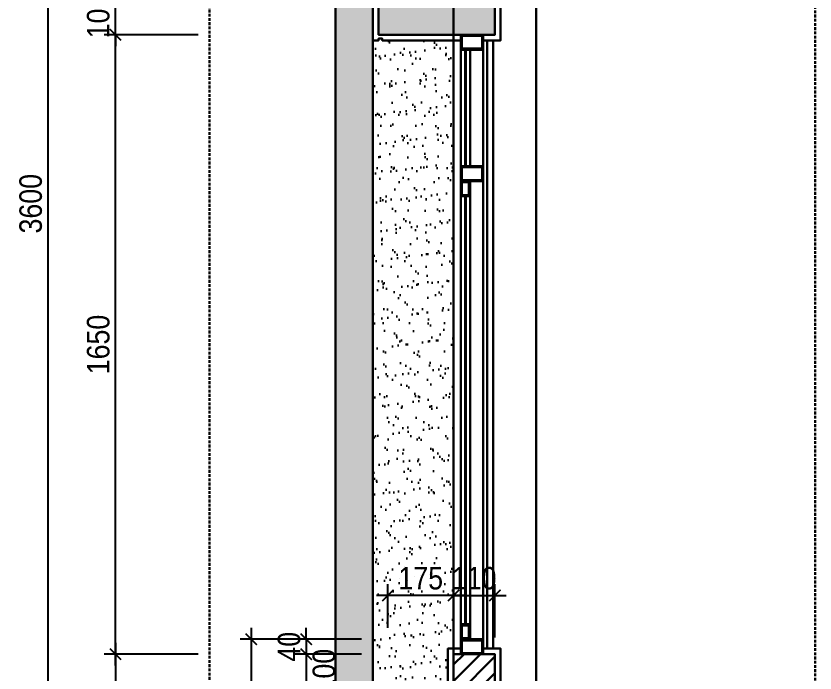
# Model space of a CAD drawing. Header units: millimetres. Extents: x -82962 to 19744, y -138000 to 4535.
# Drawn here: x -2048 to 80, y -90482 to -88732 of the extents above; entities that cross this region are included whole.
import ezdxf

# ---------------------------------------------------------------- set-up
doc = ezdxf.new("R2010")
doc.units = ezdxf.units.MM
doc.header["$LTSCALE"] = 1000
doc.header["$MEASUREMENT"] = 0
doc.header["$PDMODE"] = 3
doc.linetypes.add('HIDDEN', pattern=[0.375, 0.25, -0.125])
doc.layers.get('0').update_dxf_attribs({"lineweight": 30})
doc.layers.get('DEFPOINTS').update_dxf_attribs({"color": 4, "lineweight": 30})
doc.layers.add('THAY', color=4, linetype='Continuous', lineweight=30)
doc.styles.add('ARIAL', font='arial.ttf', dxfattribs={"width": 0.85})
doc.dimstyles.new('DIM 1-100', dxfattribs={"dimscale": 0, "dimtxt": 2, "dimasz": 1, "dimexe": 1, "dimexo": 1, "dimgap": 0.5, "dimtad": 1, "dimdec": 4, "dimrnd": 1, "dimdsep": 46, "dimtxsty": 'ARIAL', "dimblk1": 'ARCHTICK', "dimblk2": 'ARCHTICK', "dimsah": 1, "dimcen": 2, "dimdle": 1, "dimclrd": 9, "dimclre": 9, "dimclrt": 1, "dimadec": 0, "dimazin": 0, "dimtfac": 1, "dimtdec": 4, "dimtix": 1, "dimtmove": 2, "dimatfit": 3, "dimldrblk": 'DOT', "dimfxl": 1, "dimtvp": 1, "dimtolj": 1, "dimarcsym": 0})

# ---------------------------------------------------------------- blocks, each defined once
blk = doc.blocks.new('_ARCHTICK')
at = {"color": 0, "linetype": 'ByBlock', "const_width": 0.15}
blk.add_lwpolyline([(-0.5, -0.5), (0.5, 0.5)], dxfattribs=at)
blk = doc.blocks.new('*D682')
at = {"layer": 'DEFPOINTS', "color": 0, "ltscale": 0.2, "transparency": 16777216}
for p in [(-1783.2, -88781.9), (-1532.7, -88781.9), (-1532.7, -90431.9)]:
    blk.add_point(p, dxfattribs=at)
at = {"layer": 'THAY', "color": 9, "lineweight": -2, "ltscale": 0.2, "transparency": 16777216}
for p, q in [((-1783.2, -90461.9), (-1783.2, -88751.9)), ((-1562.7, -88781.9), (-1813.2, -88781.9)), ((-1562.7, -90431.9), (-1813.2, -90431.9))]:
    blk.add_line(p, q, dxfattribs=at)
at = {"layer": 'THAY', "color": 9, "lineweight": -2, "ltscale": 0.2, "transparency": 16777216, "xscale": 30, "yscale": 30, "zscale": 30}
for p, rotation in [((-1783.2, -88781.9), 90), ((-1783.2, -90431.9), 270)]:
    blk.add_blockref('_ARCHTICK', p, dxfattribs=dict(at, rotation=rotation))
at = {"layer": 'THAY', "color": 1, "ltscale": 0.2, "transparency": 16777216, "insert": (-1828.8, -89606.9), "char_height": 60, "attachment_point": 5, "rotation": 90, "style": 'ARIAL'}
blk.add_mtext('\\A1;1650', dxfattribs=at)
blk = doc.blocks.new('_DOT')
at = {"color": 0, "linetype": 'ByBlock', "ltscale": 10}
blk.add_line((-0.5, 0), (-1, 0), dxfattribs=at)
at = {"color": 0, "linetype": 'ByBlock', "ltscale": 10, "const_width": 0.5}
blk.add_lwpolyline([(-0.25, 0, 1), (0.25, 0, 1)], format="xyb", close=True, dxfattribs=at)
blk = doc.blocks.new('*D683')
at = {"layer": 'DEFPOINTS', "color": 0, "ltscale": 0.2, "transparency": 16777216}
for p in [(-1783.2, -88681.9), (-1532.7, -88681.9), (-1532.7, -88781.9)]:
    blk.add_point(p, dxfattribs=at)
at = {"layer": 'THAY', "color": 9, "lineweight": -2, "ltscale": 0.2, "transparency": 16777216}
for p, q in [((-1783.2, -88681.9), (-1783.2, -88651.9)), ((-1562.7, -88681.9), (-1813.2, -88681.9)), ((-1783.2, -88781.9), (-1783.2, -88681.9)), ((-1562.7, -88781.9), (-1813.2, -88781.9)), ((-1783.2, -88781.9), (-1783.2, -88811.9))]:
    blk.add_line(p, q, dxfattribs=at)
at = {"layer": 'THAY', "color": 9, "lineweight": -2, "ltscale": 0.2, "transparency": 16777216, "xscale": 30, "yscale": 30, "zscale": 30}
for p, rotation in [((-1783.2, -88681.9), 270), ((-1783.2, -88781.9), 90)]:
    blk.add_blockref('_ARCHTICK', p, dxfattribs=dict(at, rotation=rotation))
at = {"layer": 'THAY', "color": 1, "ltscale": 0.2, "transparency": 16777216, "insert": (-1828.8, -88731.9), "char_height": 60, "attachment_point": 5, "rotation": 90, "style": 'ARIAL'}
blk.add_mtext('\\A1;100', dxfattribs=at)
blk = doc.blocks.new('*D685')
at = {"layer": 'DEFPOINTS', "color": 0, "ltscale": 0.2, "transparency": 16777216}
for p in [(-1532.7, -87431.9), (-1963.2, -91031.9), (-1532.7, -91031.9)]:
    blk.add_point(p, dxfattribs=at)
at = {"layer": 'THAY', "color": 9, "lineweight": -2, "ltscale": 0.2, "transparency": 16777216}
for p, q in [((-1963.2, -87401.9), (-1963.2, -91061.9)), ((-1562.7, -87431.9), (-1993.2, -87431.9)), ((-1562.7, -91031.9), (-1993.2, -91031.9))]:
    blk.add_line(p, q, dxfattribs=at)
at = {"layer": 'THAY', "color": 9, "lineweight": -2, "ltscale": 0.2, "transparency": 16777216, "xscale": 30, "yscale": 30, "zscale": 30}
for p, rotation in [((-1963.2, -87431.9), 90), ((-1963.2, -91031.9), 270)]:
    blk.add_blockref('_ARCHTICK', p, dxfattribs=dict(at, rotation=rotation))
at = {"layer": 'THAY', "color": 1, "ltscale": 0.2, "transparency": 16777216, "insert": (-2008.8, -89231.9), "char_height": 60, "attachment_point": 5, "rotation": 90, "style": 'ARIAL'}
blk.add_mtext('\\A1;3600', dxfattribs=at)
blk = doc.blocks.new('*D736')
at = {"layer": 'DEFPOINTS', "color": 0, "ltscale": 0.2, "transparency": 16777216}
for p in [(-1057.4, -90275.3), (-1057.4, -90391.9), (-882.4, -90391.9)]:
    blk.add_point(p, dxfattribs=at)
at = {"layer": 'THAY', "color": 9, "lineweight": -2, "ltscale": 0.2, "transparency": 16777216}
for p, q in [((-1057.4, -90361.9), (-1057.4, -90245.3)), ((-882.4, -90361.9), (-882.4, -90245.3)), ((-852.4, -90275.3), (-1087.4, -90275.3))]:
    blk.add_line(p, q, dxfattribs=at)
at = {"layer": 'THAY', "color": 9, "lineweight": -2, "ltscale": 0.2, "transparency": 16777216, "xscale": 30, "yscale": 30, "zscale": 30, "rotation": 180}
blk.add_blockref('_ARCHTICK', (-1057.4, -90275.3), dxfattribs=at)
at = {"layer": 'THAY', "color": 9, "lineweight": -2, "ltscale": 0.2, "transparency": 16777216, "xscale": 30, "yscale": 30, "zscale": 30}
blk.add_blockref('_ARCHTICK', (-882.4, -90275.3), dxfattribs=at)
at = {"layer": 'THAY', "color": 1, "ltscale": 0.2, "transparency": 16777216, "insert": (-969.9, -90229.7), "char_height": 60, "attachment_point": 5, "style": 'ARIAL'}
blk.add_mtext('\\A1;175', dxfattribs=at)
blk = doc.blocks.new('*D737')
at = {"layer": 'DEFPOINTS', "color": 0, "ltscale": 0.2, "transparency": 16777216}
for p in [(-772.4, -90275.3), (-882.4, -90391.9), (-772.4, -90416.9)]:
    blk.add_point(p, dxfattribs=at)
at = {"layer": 'THAY', "color": 9, "lineweight": -2, "ltscale": 0.2, "transparency": 16777216}
for p, q in [((-882.4, -90361.9), (-882.4, -90245.3)), ((-772.4, -90386.9), (-772.4, -90245.3)), ((-882.4, -90275.3), (-912.4, -90275.3)), ((-882.4, -90275.3), (-772.4, -90275.3)), ((-772.4, -90275.3), (-742.4, -90275.3))]:
    blk.add_line(p, q, dxfattribs=at)
at = {"layer": 'THAY', "color": 9, "lineweight": -2, "ltscale": 0.2, "transparency": 16777216, "xscale": 30, "yscale": 30, "zscale": 30}
blk.add_blockref('_ARCHTICK', (-882.4, -90275.3), dxfattribs=at)
at = {"layer": 'THAY', "color": 9, "lineweight": -2, "ltscale": 0.2, "transparency": 16777216, "xscale": 30, "yscale": 30, "zscale": 30, "rotation": 180}
blk.add_blockref('_ARCHTICK', (-772.4, -90275.3), dxfattribs=at)
at = {"layer": 'THAY', "color": 1, "ltscale": 0.2, "transparency": 16777216, "insert": (-827.4, -90229.7), "char_height": 60, "attachment_point": 5, "style": 'ARIAL'}
blk.add_mtext('\\A1;110', dxfattribs=at)
blk = doc.blocks.new('*D741')
at = {"layer": 'DEFPOINTS', "color": 0, "ltscale": 0.2, "transparency": 16777216}
for p in [(-1097.4, -90391.9), (-1275, -90431.9), (-1097.4, -90431.9)]:
    blk.add_point(p, dxfattribs=at)
at = {"layer": 'THAY', "color": 9, "lineweight": -2, "ltscale": 0.2, "transparency": 16777216}
for p, q in [((-1275, -90391.9), (-1275, -90361.9)), ((-1127.4, -90391.9), (-1305, -90391.9)), ((-1275, -90391.9), (-1275, -90431.9)), ((-1127.4, -90431.9), (-1305, -90431.9)), ((-1275, -90431.9), (-1275, -90461.9))]:
    blk.add_line(p, q, dxfattribs=at)
at = {"layer": 'THAY', "color": 9, "lineweight": -2, "ltscale": 0.2, "transparency": 16777216, "xscale": 30, "yscale": 30, "zscale": 30}
for p, rotation in [((-1275, -90391.9), 270), ((-1275, -90431.9), 90)]:
    blk.add_blockref('_ARCHTICK', p, dxfattribs=dict(at, rotation=rotation))
at = {"layer": 'THAY', "color": 1, "ltscale": 0.2, "transparency": 16777216, "insert": (-1320.6, -90411.9), "char_height": 60, "attachment_point": 5, "rotation": 90, "style": 'ARIAL'}
blk.add_mtext('\\A1;40', dxfattribs=at)
blk = doc.blocks.new('*D742')
at = {"layer": 'DEFPOINTS', "color": 0, "ltscale": 0.2, "transparency": 16777216}
for p in [(-1097.4, -90431.9), (-1275, -90531.9), (-1097.4, -90531.9)]:
    blk.add_point(p, dxfattribs=at)
at = {"layer": 'THAY', "color": 9, "lineweight": -2, "ltscale": 0.2, "transparency": 16777216}
for p, q in [((-1275, -90401.9), (-1275, -90561.9)), ((-1127.4, -90431.9), (-1305, -90431.9)), ((-1127.4, -90531.9), (-1305, -90531.9))]:
    blk.add_line(p, q, dxfattribs=at)
at = {"layer": 'THAY', "color": 9, "lineweight": -2, "ltscale": 0.2, "transparency": 16777216, "xscale": 30, "yscale": 30, "zscale": 30}
for p, rotation in [((-1275, -90431.9), 90), ((-1275, -90531.9), 270)]:
    blk.add_blockref('_ARCHTICK', p, dxfattribs=dict(at, rotation=rotation))
at = {"layer": 'THAY', "color": 1, "ltscale": 0.2, "transparency": 16777216, "insert": (-1227.6, -90476.9), "char_height": 60, "attachment_point": 5, "rotation": 90, "style": 'ARIAL'}
blk.add_mtext('\\A1;100', dxfattribs=at)
blk = doc.blocks.new('*D748')
at = {"layer": 'DEFPOINTS', "color": 0, "ltscale": 0.2, "transparency": 16777216}
for p in [(-1097.4, -90391.9), (-1421.3, -91031.9), (-1097.4, -91031.9)]:
    blk.add_point(p, dxfattribs=at)
at = {"layer": 'THAY', "color": 9, "lineweight": -2, "ltscale": 0.2, "transparency": 16777216}
for p, q in [((-1421.3, -90361.9), (-1421.3, -91061.9)), ((-1127.4, -90391.9), (-1451.3, -90391.9)), ((-1127.4, -91031.9), (-1451.3, -91031.9))]:
    blk.add_line(p, q, dxfattribs=at)
at = {"layer": 'THAY', "color": 9, "lineweight": -2, "ltscale": 0.2, "transparency": 16777216, "xscale": 30, "yscale": 30, "zscale": 30}
for p, rotation in [((-1421.3, -90391.9), 90), ((-1421.3, -91031.9), 270)]:
    blk.add_blockref('_ARCHTICK', p, dxfattribs=dict(at, rotation=rotation))
at = {"layer": 'THAY', "color": 1, "ltscale": 0.2, "transparency": 16777216, "insert": (-1467, -90711.9), "char_height": 60, "attachment_point": 5, "rotation": 90, "style": 'ARIAL'}
blk.add_mtext('\\A1;640', dxfattribs=at)
blk = doc.blocks.new('*D749')
at = {"layer": 'DEFPOINTS', "color": 0, "ltscale": 0.2, "transparency": 16777216}
for p in [(-1532.7, -90431.9), (-1783.2, -91031.9), (-1532.7, -91031.9)]:
    blk.add_point(p, dxfattribs=at)
at = {"layer": 'THAY', "color": 9, "lineweight": -2, "ltscale": 0.2, "transparency": 16777216}
for p, q in [((-1783.2, -90401.9), (-1783.2, -91061.9)), ((-1562.7, -90431.9), (-1813.2, -90431.9)), ((-1562.7, -91031.9), (-1813.2, -91031.9))]:
    blk.add_line(p, q, dxfattribs=at)
at = {"layer": 'THAY', "color": 9, "lineweight": -2, "ltscale": 0.2, "transparency": 16777216, "xscale": 30, "yscale": 30, "zscale": 30}
for p, rotation in [((-1783.2, -90431.9), 90), ((-1783.2, -91031.9), 270)]:
    blk.add_blockref('_ARCHTICK', p, dxfattribs=dict(at, rotation=rotation))
at = {"layer": 'THAY', "color": 1, "ltscale": 0.2, "transparency": 16777216, "insert": (-1828.8, -90731.9), "char_height": 60, "attachment_point": 5, "rotation": 90, "style": 'ARIAL'}
blk.add_mtext('\\A1;600', dxfattribs=at)

msp = doc.modelspace()

# ---------------------------------------------------------------- hatches: boundary and pattern name
at = {"layer": 'THAY', "ltscale": 0.2}
h = msp.add_hatch(dxfattribs=at)
h.set_pattern_fill('AR-SAND', color=256, scale=20, style=0)
h.set_pattern_definition([(37.5, (-1197.406, -91016.885), (-1.25987, 38.53648), [0, -30.4, 0, -34, 0, -32.5]), (7.5, (-1197.406, -91016.885), (35.3955, 56.4429), [0, -16.4, 0, -27.4, 0, -10.5]), (327.5, (-1222.006, -91016.885), (62.28284, 0.11318), [0, -10, 0, -36, 0, -47]), (317.5, (-1222.006, -91016.885), (60.1225, 17.5535), [0, -5, 0, -23.6, 0, -27])])
h.paths.add_polyline_path([(-1097.40617, -87416.88476), (-897.40617, -87396.88476), (-897.40617, -87231.88476), (-1197.40617, -87231.88476), (-1197.40617, -91016.88476), (-1097.40617, -91016.88476)])
h = msp.add_hatch(dxfattribs=at)
h.set_pattern_fill('ANSI31', color=256, scale=250, style=0)
h.set_pattern_definition([(45, (-1182.406, -91731.885), (-22.09709, 22.09709), [])])
h.paths.add_polyline_path([(-772.40617, -87231.88476), (-882.40617, -87231.88476), (-882.40617, -87431.88476), (-772.40617, -87431.88476)])
h.paths.add_polyline_path([(-772.40617, -87781.88476), (-882.40617, -87781.88476), (-882.40617, -88681.88476), (-772.40617, -88681.88476)])
h.paths.add_polyline_path([(-882.40617, -87431.88476), (-1082.40617, -87431.88476), (-1082.40617, -87681.88476), (-882.40617, -87681.88476)])
h.paths.add_polyline_path([(-772.40617, -90431.88476), (-882.40617, -90431.88476), (-882.40617, -91031.88476), (-772.40617, -91031.88476)])
h.paths.add_polyline_path([(-662.40617, -91381.88476), (-882.40617, -91381.88476), (-882.40617, -91571.88476), (-662.40617, -91571.88476)])
h.paths.add_polyline_path([(-1082.40617, -91031.88476), (-1082.40617, -91281.88476), (-882.40617, -91281.88476), (-882.40617, -91031.88476)])
h = msp.add_hatch(color=256, dxfattribs=at)
h.paths.add_polyline_path([(-882.40617, -87681.88476), (-1082.40617, -87681.88476), (-1082.40617, -87781.88476), (-882.40617, -87781.88476)])
h.paths.add_polyline_path([(-662.40617, -87531.88476), (80.42938, -87531.88476), (80.42938, -87431.88476), (-882.40617, -87431.88476), (-882.40617, -87681.88476), (-882.40617, -87781.88476), (-662.40617, -87781.88476)])
h.paths.add_polyline_path([(-772.40617, -88681.88476), (-882.40617, -88681.88476), (-882.40617, -88781.88476), (-772.40617, -88781.88476)])
h.paths.add_polyline_path([(-882.40617, -88681.88476), (-1082.40617, -88681.88476), (-1082.40617, -88781.88476), (-882.40617, -88781.88476)])
h.paths.add_polyline_path([(-662.40617, -91131.88476), (80.42938, -91131.88476), (80.42938, -91031.88476), (-882.40617, -91031.88476), (-882.40617, -91381.88476), (-662.40617, -91381.88476)])
h.paths.add_polyline_path([(-662.40617, -91571.88476), (-882.40617, -91571.88476), (-882.40617, -91721.88476), (-662.40617, -91721.88476)])
h.paths.add_polyline_path([(-1082.40617, -91281.88476), (-1082.40617, -91381.88476), (-882.40617, -91381.88476), (-882.40617, -91281.88476)])
h = msp.add_hatch(dxfattribs=at)
h.set_pattern_fill('AR-SAND', color=256, scale=30, style=0)
h.set_pattern_definition([(37.5, (-1097.406, -91016.885), (-1.8898, 57.8047), [0, -45.6, 0, -51, 0, -48.75]), (7.5, (-1097.41, -91016.885), (53.0933, 84.6644), [0, -24.6, 0, -41.1, 0, -15.75]), (327.5, (-1134.306, -91016.885), (93.4243, 0.1698), [0, -15, 0, -54, 0, -70.5]), (317.5, (-1134.31, -91016.885), (90.1838, 26.3303), [0, -7.5, 0, -35.4, 0, -40.5])])
h.paths.add_polyline_path([(-882.40617, -88796.88476), (-1097.40617, -88796.88476), (-1097.40617, -91016.88476), (-897.40617, -90996.88476), (-897.40617, -90416.88476), (-882.40617, -90416.88476)])

# ---------------------------------------------------------------- linework, layer by layer
at = {"layer": 'THAY', "ltscale": 0.5}
for p, q in [((-882.40617, -91685.10731), (-882.40617, -86962.3163)), ((-882.40617, -92018.53816), (-882.40617, -87231.88476))]:
    msp.add_line(p, q, dxfattribs=at)
at = {"layer": 'THAY'}
for p, q in [((-1097.40617, -91016.88476), (-1097.40617, -87781.88476)), ((-662.40617, -87781.88476), (-662.40617, -90981.88476)), ((-793.40617, -88796.88476), (-793.40617, -90416.88476)), ((-777.40617, -88796.88476), (-777.40617, -90416.88476))]:
    msp.add_line(p, q, dxfattribs=at)
at = {"layer": 'THAY', "ltscale": 0.2}
msp.add_line((-803.40617, -88821.88476), (-803.40617, -90416.88476), dxfattribs=at)
at = {"layer": 'THAY', "linetype": 'HIDDEN', "ltscale": 0.03}
msp.add_lwpolyline([(-1532.74813, -87231.88476), (80.42938, -87231.88476), (80.42938, -92018.53816), (-1532.74813, -92018.53816)], close=True, dxfattribs=at)
at = {"layer": 'THAY'}
msp.add_lwpolyline([(-1197.40617, -87232.88476), (-1197.40617, -91396.88476), (-1097.40617, -91396.88476)], dxfattribs=at)
at = {"layer": 'THAY', "ltscale": 0.2}
for points in [[(-897.40617, -87231.88476), (-897.40617, -87396.88476), (-1097.40617, -87416.88476), (-1097.40617, -87796.88476), (-897.40617, -87796.88476), (-897.40617, -88646.88476), (-1097.40617, -88666.88476), (-1097.40617, -88796.88476), (-1082.40617, -88796.88476)], [(-806.40617, -88796.88476), (-757.40617, -88796.88476), (-757.40617, -87796.88476), (-647.40617, -87796.88476), (-647.40617, -87546.88476), (80.42938, -87546.88476)], [(-1097.40617, -88796.88476), (-1082.40617, -88796.88476), (-1082.40617, -88791.88476), (-1072.40617, -88791.88476), (-1072.40617, -88796.88476), (-860.40617, -88796.88476)], [(-863.40617, -90416.88476), (-897.40617, -90416.88476), (-897.40617, -90996.88476), (-1097.40617, -91016.88476), (-1097.40617, -91396.88476), (-1082.40617, -91396.88476), (-1082.40617, -91391.88476), (-1072.40617, -91391.88476), (-1072.40617, -91396.88476)], [(-757.40617, -90981.88476), (-757.40617, -90416.88476), (-803.40617, -90416.88476)]]:
    msp.add_lwpolyline(points, dxfattribs=at)
at = {"layer": 'THAY', "ltscale": 0.5}
msp.add_lwpolyline([(-1082.40617, -88681.88476), (-772.40617, -88681.88476), (-772.40617, -88781.88476), (-1082.40617, -88781.88476)], close=True, dxfattribs=at)
at = {"layer": 'THAY', "ltscale": 0.2}
for points in [[(-863.40617, -88781.88476), (-863.40617, -88821.88476), (-803.40617, -88821.88476), (-803.40617, -88781.88476)], [(-860.40617, -88784.88476), (-860.40617, -88818.88476), (-806.40617, -88818.88476), (-806.40617, -88784.88476)], [(-838.40617, -88821.88476), (-838.40617, -89131.88476), (-863.40617, -89131.88476), (-863.40617, -88821.88476)], [(-863.40617, -89131.88476), (-863.40617, -89171.88476), (-803.40617, -89171.88476), (-803.40617, -89131.88476)], [(-860.40617, -89134.88476), (-860.40617, -89168.88476), (-806.40617, -89168.88476), (-806.40617, -89134.88476)], [(-863.40617, -89211.88476), (-838.40617, -89211.88476), (-838.40617, -89171.88476), (-863.40617, -89171.88476)], [(-860.40617, -89208.88476), (-841.40617, -89208.88476), (-841.40617, -89174.88476), (-860.40617, -89174.88476)], [(-838.40617, -89211.88476), (-838.40617, -90351.88476), (-863.40617, -90351.88476), (-863.40617, -89211.88476)], [(-863.40617, -90391.88476), (-838.40617, -90391.88476), (-838.40617, -90351.88476), (-863.40617, -90351.88476)], [(-860.40617, -90388.88476), (-841.40617, -90388.88476), (-841.40617, -90354.88476), (-860.40617, -90354.88476)], [(-863.40617, -90391.88476), (-863.40617, -90431.88476), (-803.40617, -90431.88476), (-803.40617, -90391.88476)], [(-860.40617, -90394.88476), (-860.40617, -90428.88476), (-806.40617, -90428.88476), (-806.40617, -90394.88476)], [(-882.40617, -91031.88476), (-772.40617, -91031.88476), (-772.40617, -90431.88476), (-882.40617, -90431.88476)]]:
    msp.add_lwpolyline(points, close=True, dxfattribs=at)
at = {"layer": 'THAY', "ltscale": 0.2, "const_width": 8}
for points in [[(-850.90617, -88821.88476), (-850.90617, -89131.88476)], [(-850.90617, -89211.88476), (-850.90617, -90351.88476)]]:
    msp.add_lwpolyline(points, dxfattribs=at)

# ---------------------------------------------------------------- dimensions: what is measured, and where the dimension line sits
at = {"layer": 'THAY', "ltscale": 0.2}
for base, p1, p2, picture, middle in [((-1963.17493, -91031.88476), (-1532.74813, -87431.88476), (-1532.74813, -91031.88476), '*D685', (-2008.82978, -89231.88476)), ((-1783.17493, -88681.88476), (-1532.74813, -88781.88476), (-1532.74813, -88681.88476), '*D683', (-1828.80931, -88731.88476)), ((-1783.17493, -88781.88476), (-1532.74813, -90431.88476), (-1532.74813, -88781.88476), '*D682', (-1828.80931, -89606.88476)), ((-1421.3213, -91031.88476), (-1097.40617, -90391.88476), (-1097.40617, -91031.88476), '*D748', (-1466.95568, -90711.88476)), ((-1275.0031, -90431.88476), (-1097.40617, -90391.88476), (-1097.40617, -90431.88476), '*D741', (-1320.63748, -90411.88476)), ((-1783.17493, -91031.88476), (-1532.74813, -90431.88476), (-1532.74813, -91031.88476), '*D749', (-1828.80931, -90731.88476))]:
    dim = msp.add_linear_dim(base=base, p1=p1, p2=p2, angle=90, dimstyle='DIM 1-100', override={"dimscale": 30}, dxfattribs=at)
    dim.commit()
    dim.dimension.update_dxf_attribs({"geometry": picture, "text_midpoint": middle})
for base, p2, picture, middle in [((-1057.40617, -90275.31057), (-1057.40617, -90391.88476), '*D736', (-969.90617, -90229.67619)), ((-772.40617, -90275.31057), (-772.40617, -90416.88476), '*D737', (-827.40617, -90229.67619))]:
    dim = msp.add_linear_dim(base=base, p1=(-882.40617, -90391.88476), p2=p2, dimstyle='DIM 1-100', override={"dimscale": 30}, dxfattribs=at)
    dim.commit()
    dim.dimension.update_dxf_attribs({"geometry": picture, "text_midpoint": middle})
dim = msp.add_linear_dim(base=(-1275.0031, -90531.88476), p1=(-1097.40617, -90431.88476), p2=(-1097.40617, -90531.88476), angle=90, dimstyle='DIM 1-100', override={"dimscale": 30}, dxfattribs=at)
dim.commit()
dim.dimension.update_dxf_attribs({"geometry": '*D742', "text_midpoint": (-1227.59289, -90476.88476), "dimtype": 160})

doc.saveas('drawing.dxf')
